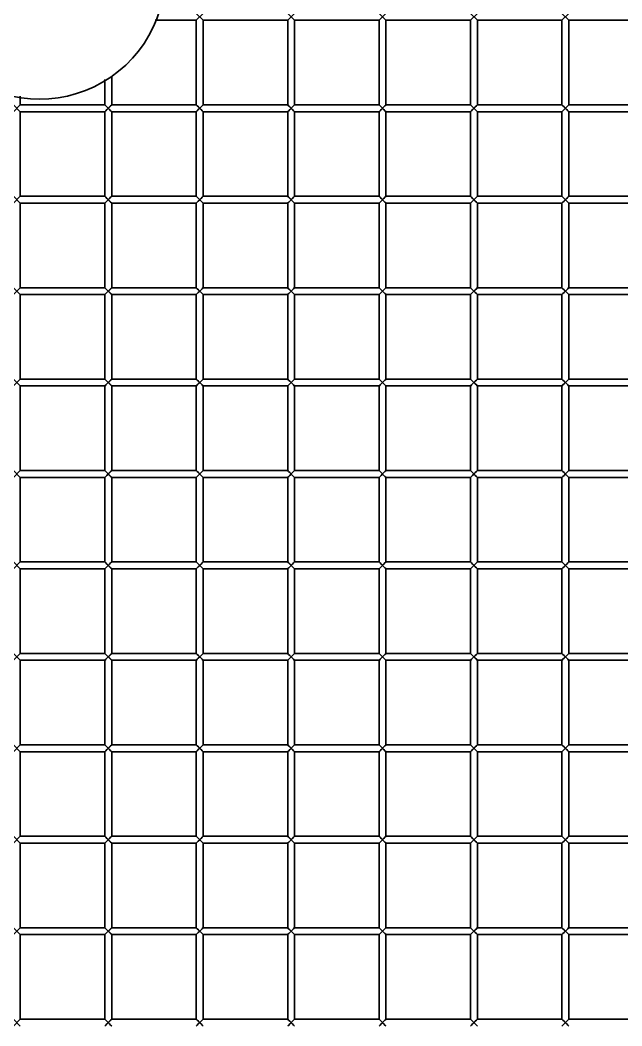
# Model space of a CAD drawing. Header units: millimetres. Extents: x 32496 to 166256, y 3504 to 23939.
# Drawn here: x 147934.6 to 148197.9, y 14024.9 to 14464.9 of the extents above; entities that cross this region are included whole.
import ezdxf

# ---------------------------------------------------------------- set-up
doc = ezdxf.new("R2010")
doc.units = ezdxf.units.MM
doc.layers.get('0').update_dxf_attribs({"lineweight": 35})

# ---------------------------------------------------------------- blocks, each defined once
blk = doc.blocks.new('8-1250')
at = {"linetype": 'Continuous'}
for p, q in [((-584.63, -32441.79), (-581.63, -32438.79)), ((-584.63, -32438.79), (-581.63, -32441.79)), ((-544.63, -32441.79), (-541.63, -32438.79)), ((-544.63, -32438.79), (-541.63, -32441.79)), ((-504.63, -32441.79), (-501.63, -32438.79)), ((-504.63, -32438.79), (-501.63, -32441.79)), ((-464.63, -32441.79), (-461.63, -32438.79)), ((-464.63, -32438.79), (-461.63, -32441.79)), ((-424.63, -32441.79), (-421.63, -32438.79)), ((-424.63, -32438.79), (-421.63, -32441.79)), ((-602.59, -32441.79), (-584.63, -32441.79)), ((-584.63, -32441.79), (-584.63, -32478.79)), ((-581.63, -32441.79), (-581.63, -32478.79)), ((-581.63, -32441.79), (-544.63, -32441.79)), ((-544.63, -32441.79), (-544.63, -32478.79)), ((-541.63, -32441.79), (-504.63, -32441.79)), ((-541.63, -32441.79), (-541.63, -32478.79)), ((-504.63, -32441.79), (-504.63, -32478.79)), ((-501.63, -32441.79), (-464.63, -32441.79)), ((-501.63, -32441.79), (-501.63, -32478.79)), ((-464.63, -32441.79), (-464.63, -32478.79)), ((-461.63, -32441.79), (-424.63, -32441.79)), ((-461.63, -32441.79), (-461.63, -32478.79)), ((-424.63, -32441.79), (-424.63, -32478.79)), ((-421.63, -32441.79), (-384.63, -32441.79)), ((-421.63, -32441.79), (-421.63, -32478.79)), ((-621.63, -32466.2), (-621.63, -32478.79)), ((-624.63, -32467.74), (-624.63, -32478.79)), ((-661.63, -32474.95), (-661.63, -32478.79)), ((-664.63, -32481.79), (-661.63, -32478.79)), ((-664.63, -32478.79), (-661.63, -32481.79)), ((-661.63, -32478.79), (-624.63, -32478.79)), ((-624.63, -32481.79), (-621.63, -32478.79)), ((-624.63, -32478.79), (-621.63, -32481.79)), ((-621.63, -32478.79), (-584.63, -32478.79)), ((-584.63, -32481.79), (-581.63, -32478.79)), ((-584.63, -32478.79), (-581.63, -32481.79)), ((-581.63, -32478.79), (-544.63, -32478.79)), ((-544.63, -32481.79), (-541.63, -32478.79)), ((-544.63, -32478.79), (-541.63, -32481.79)), ((-541.63, -32478.79), (-504.63, -32478.79)), ((-504.63, -32481.79), (-501.63, -32478.79)), ((-504.63, -32478.79), (-501.63, -32481.79)), ((-501.63, -32478.79), (-464.63, -32478.79)), ((-464.63, -32481.79), (-461.63, -32478.79)), ((-464.63, -32478.79), (-461.63, -32481.79)), ((-461.63, -32478.79), (-424.63, -32478.79)), ((-424.63, -32481.79), (-421.63, -32478.79)), ((-424.63, -32478.79), (-421.63, -32481.79)), ((-421.63, -32478.79), (-384.63, -32478.79)), ((-661.63, -32481.79), (-661.63, -32518.79)), ((-661.63, -32481.79), (-624.63, -32481.79)), ((-624.63, -32481.79), (-624.63, -32518.79)), ((-621.63, -32481.79), (-621.63, -32518.79)), ((-621.63, -32481.79), (-584.63, -32481.79)), ((-584.63, -32481.79), (-584.63, -32518.79)), ((-581.63, -32481.79), (-581.63, -32518.79)), ((-581.63, -32481.79), (-544.63, -32481.79)), ((-544.63, -32481.79), (-544.63, -32518.79)), ((-541.63, -32481.79), (-504.63, -32481.79)), ((-541.63, -32481.79), (-541.63, -32518.79)), ((-504.63, -32481.79), (-504.63, -32518.79)), ((-501.63, -32481.79), (-464.63, -32481.79)), ((-501.63, -32481.79), (-501.63, -32518.79)), ((-464.63, -32481.79), (-464.63, -32518.79)), ((-461.63, -32481.79), (-424.63, -32481.79)), ((-461.63, -32481.79), (-461.63, -32518.79)), ((-424.63, -32481.79), (-424.63, -32518.79)), ((-421.63, -32481.79), (-384.63, -32481.79)), ((-421.63, -32481.79), (-421.63, -32518.79)), ((-664.63, -32521.79), (-661.63, -32518.79)), ((-664.63, -32518.79), (-661.63, -32521.79)), ((-661.63, -32518.79), (-624.63, -32518.79)), ((-624.63, -32521.79), (-621.63, -32518.79)), ((-624.63, -32518.79), (-621.63, -32521.79)), ((-621.63, -32518.79), (-584.63, -32518.79)), ((-584.63, -32521.79), (-581.63, -32518.79)), ((-584.63, -32518.79), (-581.63, -32521.79)), ((-581.63, -32518.79), (-544.63, -32518.79)), ((-544.63, -32521.79), (-541.63, -32518.79)), ((-544.63, -32518.79), (-541.63, -32521.79)), ((-541.63, -32518.79), (-504.63, -32518.79)), ((-504.63, -32521.79), (-501.63, -32518.79)), ((-504.63, -32518.79), (-501.63, -32521.79)), ((-501.63, -32518.79), (-464.63, -32518.79)), ((-464.63, -32521.79), (-461.63, -32518.79)), ((-464.63, -32518.79), (-461.63, -32521.79)), ((-461.63, -32518.79), (-424.63, -32518.79)), ((-424.63, -32521.79), (-421.63, -32518.79)), ((-424.63, -32518.79), (-421.63, -32521.79)), ((-421.63, -32518.79), (-384.63, -32518.79)), ((-661.63, -32521.79), (-661.63, -32558.79)), ((-661.63, -32521.79), (-624.63, -32521.79)), ((-624.63, -32521.79), (-624.63, -32558.79)), ((-621.63, -32521.79), (-621.63, -32558.79)), ((-621.63, -32521.79), (-584.63, -32521.79)), ((-584.63, -32521.79), (-584.63, -32558.79)), ((-581.63, -32521.79), (-581.63, -32558.79)), ((-581.63, -32521.79), (-544.63, -32521.79)), ((-544.63, -32521.79), (-544.63, -32558.79)), ((-541.63, -32521.79), (-504.63, -32521.79)), ((-541.63, -32521.79), (-541.63, -32558.79)), ((-504.63, -32521.79), (-504.63, -32558.79)), ((-501.63, -32521.79), (-464.63, -32521.79)), ((-501.63, -32521.79), (-501.63, -32558.79)), ((-464.63, -32521.79), (-464.63, -32558.79)), ((-461.63, -32521.79), (-424.63, -32521.79)), ((-461.63, -32521.79), (-461.63, -32558.79)), ((-424.63, -32521.79), (-424.63, -32558.79)), ((-421.63, -32521.79), (-384.63, -32521.79)), ((-421.63, -32521.79), (-421.63, -32558.79)), ((-664.63, -32561.79), (-661.63, -32558.79)), ((-664.63, -32558.79), (-661.63, -32561.79)), ((-661.63, -32558.79), (-624.63, -32558.79)), ((-624.63, -32561.79), (-621.63, -32558.79)), ((-624.63, -32558.79), (-621.63, -32561.79)), ((-621.63, -32558.79), (-584.63, -32558.79)), ((-584.63, -32561.79), (-581.63, -32558.79)), ((-584.63, -32558.79), (-581.63, -32561.79)), ((-581.63, -32558.79), (-544.63, -32558.79)), ((-544.63, -32561.79), (-541.63, -32558.79)), ((-544.63, -32558.79), (-541.63, -32561.79)), ((-541.63, -32558.79), (-504.63, -32558.79)), ((-504.63, -32561.79), (-501.63, -32558.79)), ((-504.63, -32558.79), (-501.63, -32561.79)), ((-501.63, -32558.79), (-464.63, -32558.79)), ((-464.63, -32561.79), (-461.63, -32558.79)), ((-464.63, -32558.79), (-461.63, -32561.79)), ((-461.63, -32558.79), (-424.63, -32558.79)), ((-424.63, -32561.79), (-421.63, -32558.79)), ((-424.63, -32558.79), (-421.63, -32561.79)), ((-421.63, -32558.79), (-384.63, -32558.79)), ((-661.63, -32561.79), (-624.63, -32561.79)), ((-661.63, -32561.79), (-661.63, -32598.79)), ((-624.63, -32561.79), (-624.63, -32598.79)), ((-621.63, -32561.79), (-584.63, -32561.79)), ((-621.63, -32561.79), (-621.63, -32598.79)), ((-584.63, -32561.79), (-584.63, -32598.79)), ((-581.63, -32561.79), (-544.63, -32561.79)), ((-581.63, -32561.79), (-581.63, -32598.79)), ((-544.63, -32561.79), (-544.63, -32598.79)), ((-541.63, -32561.79), (-504.63, -32561.79)), ((-541.63, -32561.79), (-541.63, -32598.79)), ((-504.63, -32561.79), (-504.63, -32598.79)), ((-501.63, -32561.79), (-464.63, -32561.79)), ((-501.63, -32561.79), (-501.63, -32598.79)), ((-464.63, -32561.79), (-464.63, -32598.79)), ((-461.63, -32561.79), (-424.63, -32561.79)), ((-461.63, -32561.79), (-461.63, -32598.79)), ((-424.63, -32561.79), (-424.63, -32598.79)), ((-421.63, -32561.79), (-384.63, -32561.79)), ((-421.63, -32561.79), (-421.63, -32598.79)), ((-664.63, -32601.79), (-661.63, -32598.79)), ((-664.63, -32598.79), (-661.63, -32601.79)), ((-661.63, -32598.79), (-624.63, -32598.79)), ((-624.63, -32601.79), (-621.63, -32598.79)), ((-624.63, -32598.79), (-621.63, -32601.79)), ((-621.63, -32598.79), (-584.63, -32598.79)), ((-584.63, -32601.79), (-581.63, -32598.79)), ((-584.63, -32598.79), (-581.63, -32601.79)), ((-581.63, -32598.79), (-544.63, -32598.79)), ((-544.63, -32601.79), (-541.63, -32598.79)), ((-544.63, -32598.79), (-541.63, -32601.79)), ((-541.63, -32598.79), (-504.63, -32598.79)), ((-504.63, -32601.79), (-501.63, -32598.79)), ((-504.63, -32598.79), (-501.63, -32601.79)), ((-501.63, -32598.79), (-464.63, -32598.79)), ((-464.63, -32601.79), (-461.63, -32598.79)), ((-464.63, -32598.79), (-461.63, -32601.79)), ((-461.63, -32598.79), (-424.63, -32598.79)), ((-424.63, -32601.79), (-421.63, -32598.79)), ((-424.63, -32598.79), (-421.63, -32601.79)), ((-421.63, -32598.79), (-384.63, -32598.79)), ((-661.63, -32601.79), (-624.63, -32601.79)), ((-661.63, -32601.79), (-661.63, -32638.79)), ((-624.63, -32601.79), (-624.63, -32638.79)), ((-621.63, -32601.79), (-584.63, -32601.79)), ((-621.63, -32601.79), (-621.63, -32638.79)), ((-584.63, -32601.79), (-584.63, -32638.79)), ((-581.63, -32601.79), (-544.63, -32601.79)), ((-581.63, -32601.79), (-581.63, -32638.79)), ((-544.63, -32601.79), (-544.63, -32638.79)), ((-541.63, -32601.79), (-504.63, -32601.79)), ((-541.63, -32601.79), (-541.63, -32638.79)), ((-504.63, -32601.79), (-504.63, -32638.79)), ((-501.63, -32601.79), (-464.63, -32601.79)), ((-501.63, -32601.79), (-501.63, -32638.79)), ((-464.63, -32601.79), (-464.63, -32638.79)), ((-461.63, -32601.79), (-424.63, -32601.79)), ((-461.63, -32601.79), (-461.63, -32638.79)), ((-424.63, -32601.79), (-424.63, -32638.79)), ((-421.63, -32601.79), (-384.63, -32601.79)), ((-421.63, -32601.79), (-421.63, -32638.79)), ((-664.63, -32641.79), (-661.63, -32638.79)), ((-664.63, -32638.79), (-661.63, -32641.79)), ((-661.63, -32638.79), (-624.63, -32638.79)), ((-624.63, -32641.79), (-621.63, -32638.79)), ((-624.63, -32638.79), (-621.63, -32641.79)), ((-621.63, -32638.79), (-584.63, -32638.79)), ((-584.63, -32641.79), (-581.63, -32638.79)), ((-584.63, -32638.79), (-581.63, -32641.79)), ((-581.63, -32638.79), (-544.63, -32638.79)), ((-544.63, -32641.79), (-541.63, -32638.79)), ((-544.63, -32638.79), (-541.63, -32641.79)), ((-541.63, -32638.79), (-504.63, -32638.79)), ((-504.63, -32641.79), (-501.63, -32638.79)), ((-504.63, -32638.79), (-501.63, -32641.79)), ((-501.63, -32638.79), (-464.63, -32638.79)), ((-464.63, -32641.79), (-461.63, -32638.79)), ((-464.63, -32638.79), (-461.63, -32641.79)), ((-461.63, -32638.79), (-424.63, -32638.79)), ((-424.63, -32641.79), (-421.63, -32638.79)), ((-424.63, -32638.79), (-421.63, -32641.79)), ((-421.63, -32638.79), (-384.63, -32638.79)), ((-661.63, -32641.79), (-624.63, -32641.79)), ((-661.63, -32641.79), (-661.63, -32678.79)), ((-624.63, -32641.79), (-624.63, -32678.79)), ((-621.63, -32641.79), (-584.63, -32641.79)), ((-621.63, -32641.79), (-621.63, -32678.79)), ((-584.63, -32641.79), (-584.63, -32678.79)), ((-581.63, -32641.79), (-544.63, -32641.79)), ((-581.63, -32641.79), (-581.63, -32678.79)), ((-544.63, -32641.79), (-544.63, -32678.79)), ((-541.63, -32641.79), (-504.63, -32641.79)), ((-541.63, -32641.79), (-541.63, -32678.79)), ((-504.63, -32641.79), (-504.63, -32678.79)), ((-501.63, -32641.79), (-464.63, -32641.79)), ((-501.63, -32641.79), (-501.63, -32678.79)), ((-464.63, -32641.79), (-464.63, -32678.79)), ((-461.63, -32641.79), (-424.63, -32641.79)), ((-461.63, -32641.79), (-461.63, -32678.79)), ((-424.63, -32641.79), (-424.63, -32678.79)), ((-421.63, -32641.79), (-384.63, -32641.79)), ((-421.63, -32641.79), (-421.63, -32678.79)), ((-664.63, -32681.79), (-661.63, -32678.79)), ((-664.63, -32678.79), (-661.63, -32681.79)), ((-661.63, -32678.79), (-624.63, -32678.79)), ((-624.63, -32681.79), (-621.63, -32678.79)), ((-624.63, -32678.79), (-621.63, -32681.79)), ((-621.63, -32678.79), (-584.63, -32678.79)), ((-584.63, -32681.79), (-581.63, -32678.79)), ((-584.63, -32678.79), (-581.63, -32681.79)), ((-581.63, -32678.79), (-544.63, -32678.79)), ((-544.63, -32681.79), (-541.63, -32678.79)), ((-544.63, -32678.79), (-541.63, -32681.79)), ((-541.63, -32678.79), (-504.63, -32678.79)), ((-504.63, -32681.79), (-501.63, -32678.79)), ((-504.63, -32678.79), (-501.63, -32681.79)), ((-501.63, -32678.79), (-464.63, -32678.79)), ((-464.63, -32681.79), (-461.63, -32678.79)), ((-464.63, -32678.79), (-461.63, -32681.79)), ((-461.63, -32678.79), (-424.63, -32678.79)), ((-424.63, -32681.79), (-421.63, -32678.79)), ((-424.63, -32678.79), (-421.63, -32681.79)), ((-421.63, -32678.79), (-384.63, -32678.79)), ((-661.63, -32681.79), (-624.63, -32681.79)), ((-661.63, -32681.79), (-661.63, -32718.79)), ((-624.63, -32681.79), (-624.63, -32718.79)), ((-621.63, -32681.79), (-584.63, -32681.79)), ((-621.63, -32681.79), (-621.63, -32718.79)), ((-584.63, -32681.79), (-584.63, -32718.79)), ((-581.63, -32681.79), (-544.63, -32681.79)), ((-581.63, -32681.79), (-581.63, -32718.79)), ((-544.63, -32681.79), (-544.63, -32718.79)), ((-541.63, -32681.79), (-504.63, -32681.79)), ((-541.63, -32681.79), (-541.63, -32718.79)), ((-504.63, -32681.79), (-504.63, -32718.79)), ((-501.63, -32681.79), (-464.63, -32681.79)), ((-501.63, -32681.79), (-501.63, -32718.79)), ((-464.63, -32681.79), (-464.63, -32718.79)), ((-461.63, -32681.79), (-424.63, -32681.79)), ((-461.63, -32681.79), (-461.63, -32718.79)), ((-424.63, -32681.79), (-424.63, -32718.79)), ((-421.63, -32681.79), (-384.63, -32681.79)), ((-421.63, -32681.79), (-421.63, -32718.79)), ((-664.63, -32721.79), (-661.63, -32718.79)), ((-664.63, -32718.79), (-661.63, -32721.79)), ((-661.63, -32718.79), (-624.63, -32718.79)), ((-661.63, -32721.79), (-624.63, -32721.79)), ((-661.63, -32721.79), (-661.63, -32758.79)), ((-624.63, -32721.79), (-621.63, -32718.79)), ((-624.63, -32718.79), (-621.63, -32721.79)), ((-624.63, -32721.79), (-624.63, -32758.79)), ((-621.63, -32718.79), (-584.63, -32718.79)), ((-621.63, -32721.79), (-584.63, -32721.79)), ((-621.63, -32721.79), (-621.63, -32758.79)), ((-584.63, -32721.79), (-581.63, -32718.79)), ((-584.63, -32718.79), (-581.63, -32721.79)), ((-584.63, -32721.79), (-584.63, -32758.79)), ((-581.63, -32718.79), (-544.63, -32718.79)), ((-581.63, -32721.79), (-544.63, -32721.79)), ((-581.63, -32721.79), (-581.63, -32758.79)), ((-544.63, -32721.79), (-541.63, -32718.79)), ((-544.63, -32718.79), (-541.63, -32721.79)), ((-544.63, -32721.79), (-544.63, -32758.79)), ((-541.63, -32718.79), (-504.63, -32718.79)), ((-541.63, -32721.79), (-504.63, -32721.79)), ((-541.63, -32721.79), (-541.63, -32758.79)), ((-504.63, -32721.79), (-501.63, -32718.79)), ((-504.63, -32718.79), (-501.63, -32721.79)), ((-504.63, -32721.79), (-504.63, -32758.79)), ((-501.63, -32718.79), (-464.63, -32718.79)), ((-501.63, -32721.79), (-464.63, -32721.79)), ((-501.63, -32721.79), (-501.63, -32758.79)), ((-464.63, -32721.79), (-461.63, -32718.79)), ((-464.63, -32718.79), (-461.63, -32721.79)), ((-464.63, -32721.79), (-464.63, -32758.79)), ((-461.63, -32718.79), (-424.63, -32718.79)), ((-461.63, -32721.79), (-424.63, -32721.79)), ((-461.63, -32721.79), (-461.63, -32758.79)), ((-424.63, -32721.79), (-421.63, -32718.79)), ((-424.63, -32718.79), (-421.63, -32721.79)), ((-424.63, -32721.79), (-424.63, -32758.79)), ((-421.63, -32718.79), (-384.63, -32718.79)), ((-421.63, -32721.79), (-384.63, -32721.79)), ((-421.63, -32721.79), (-421.63, -32758.79)), ((-664.63, -32761.79), (-661.63, -32758.79)), ((-664.63, -32758.79), (-661.63, -32761.79)), ((-661.63, -32758.79), (-624.63, -32758.79)), ((-661.63, -32761.79), (-624.63, -32761.79)), ((-661.63, -32761.79), (-661.63, -32798.79)), ((-624.63, -32761.79), (-621.63, -32758.79)), ((-624.63, -32758.79), (-621.63, -32761.79)), ((-624.63, -32761.79), (-624.63, -32798.79)), ((-621.63, -32758.79), (-584.63, -32758.79)), ((-621.63, -32761.79), (-584.63, -32761.79)), ((-621.63, -32761.79), (-621.63, -32798.79)), ((-584.63, -32761.79), (-581.63, -32758.79)), ((-584.63, -32758.79), (-581.63, -32761.79)), ((-584.63, -32761.79), (-584.63, -32798.79)), ((-581.63, -32758.79), (-544.63, -32758.79)), ((-581.63, -32761.79), (-544.63, -32761.79)), ((-581.63, -32761.79), (-581.63, -32798.79)), ((-544.63, -32761.79), (-541.63, -32758.79)), ((-544.63, -32758.79), (-541.63, -32761.79)), ((-544.63, -32761.79), (-544.63, -32798.79)), ((-541.63, -32758.79), (-504.63, -32758.79)), ((-541.63, -32761.79), (-504.63, -32761.79)), ((-541.63, -32761.79), (-541.63, -32798.79)), ((-504.63, -32761.79), (-501.63, -32758.79)), ((-504.63, -32758.79), (-501.63, -32761.79)), ((-504.63, -32761.79), (-504.63, -32798.79)), ((-501.63, -32758.79), (-464.63, -32758.79)), ((-501.63, -32761.79), (-464.63, -32761.79)), ((-501.63, -32761.79), (-501.63, -32798.79)), ((-464.63, -32761.79), (-461.63, -32758.79)), ((-464.63, -32758.79), (-461.63, -32761.79)), ((-464.63, -32761.79), (-464.63, -32798.79)), ((-461.63, -32758.79), (-424.63, -32758.79)), ((-461.63, -32761.79), (-424.63, -32761.79)), ((-461.63, -32761.79), (-461.63, -32798.79)), ((-424.63, -32761.79), (-421.63, -32758.79)), ((-424.63, -32758.79), (-421.63, -32761.79)), ((-424.63, -32761.79), (-424.63, -32798.79)), ((-421.63, -32758.79), (-384.63, -32758.79)), ((-421.63, -32761.79), (-384.63, -32761.79)), ((-421.63, -32761.79), (-421.63, -32798.79)), ((-664.63, -32801.79), (-661.63, -32798.79)), ((-664.63, -32798.79), (-661.63, -32801.79)), ((-661.63, -32798.79), (-624.63, -32798.79)), ((-661.63, -32801.79), (-624.63, -32801.79)), ((-661.63, -32801.79), (-661.63, -32838.79)), ((-624.63, -32801.79), (-621.63, -32798.79)), ((-624.63, -32798.79), (-621.63, -32801.79)), ((-624.63, -32801.79), (-624.63, -32838.79)), ((-621.63, -32798.79), (-584.63, -32798.79)), ((-621.63, -32801.79), (-584.63, -32801.79)), ((-621.63, -32801.79), (-621.63, -32838.79)), ((-584.63, -32801.79), (-581.63, -32798.79)), ((-584.63, -32798.79), (-581.63, -32801.79)), ((-584.63, -32801.79), (-584.63, -32838.79)), ((-581.63, -32798.79), (-544.63, -32798.79)), ((-581.63, -32801.79), (-544.63, -32801.79)), ((-581.63, -32801.79), (-581.63, -32838.79)), ((-544.63, -32801.79), (-541.63, -32798.79)), ((-544.63, -32798.79), (-541.63, -32801.79)), ((-544.63, -32801.79), (-544.63, -32838.79)), ((-541.63, -32798.79), (-504.63, -32798.79)), ((-541.63, -32801.79), (-504.63, -32801.79)), ((-541.63, -32801.79), (-541.63, -32838.79)), ((-504.63, -32801.79), (-501.63, -32798.79)), ((-504.63, -32798.79), (-501.63, -32801.79)), ((-504.63, -32801.79), (-504.63, -32838.79)), ((-501.63, -32798.79), (-464.63, -32798.79)), ((-501.63, -32801.79), (-464.63, -32801.79)), ((-501.63, -32801.79), (-501.63, -32838.79)), ((-464.63, -32801.79), (-461.63, -32798.79)), ((-464.63, -32798.79), (-461.63, -32801.79)), ((-464.63, -32801.79), (-464.63, -32838.79)), ((-461.63, -32798.79), (-424.63, -32798.79)), ((-461.63, -32801.79), (-424.63, -32801.79)), ((-461.63, -32801.79), (-461.63, -32838.79)), ((-424.63, -32801.79), (-421.63, -32798.79)), ((-424.63, -32798.79), (-421.63, -32801.79)), ((-424.63, -32801.79), (-424.63, -32838.79)), ((-421.63, -32798.79), (-384.63, -32798.79)), ((-421.63, -32801.79), (-384.63, -32801.79)), ((-421.63, -32801.79), (-421.63, -32838.79)), ((-664.63, -32841.79), (-661.63, -32838.79)), ((-664.63, -32838.79), (-661.63, -32841.79)), ((-661.63, -32838.79), (-624.63, -32838.79)), ((-624.63, -32841.79), (-621.63, -32838.79)), ((-624.63, -32838.79), (-621.63, -32841.79)), ((-621.63, -32838.79), (-584.63, -32838.79)), ((-584.63, -32841.79), (-581.63, -32838.79)), ((-584.63, -32838.79), (-581.63, -32841.79)), ((-581.63, -32838.79), (-544.63, -32838.79)), ((-544.63, -32841.79), (-541.63, -32838.79)), ((-544.63, -32838.79), (-541.63, -32841.79)), ((-541.63, -32838.79), (-504.63, -32838.79)), ((-504.63, -32841.79), (-501.63, -32838.79)), ((-504.63, -32838.79), (-501.63, -32841.79)), ((-501.63, -32838.79), (-464.63, -32838.79)), ((-464.63, -32841.79), (-461.63, -32838.79)), ((-464.63, -32838.79), (-461.63, -32841.79)), ((-461.63, -32838.79), (-424.63, -32838.79)), ((-424.63, -32841.79), (-421.63, -32838.79)), ((-424.63, -32838.79), (-421.63, -32841.79)), ((-421.63, -32838.79), (-384.63, -32838.79)), ((-661.63, -32841.79), (-624.63, -32841.79)), ((-661.63, -32841.79), (-661.63, -32878.79)), ((-624.63, -32841.79), (-624.63, -32878.79)), ((-621.63, -32841.79), (-584.63, -32841.79)), ((-621.63, -32841.79), (-621.63, -32878.79)), ((-584.63, -32841.79), (-584.63, -32878.79)), ((-581.63, -32841.79), (-544.63, -32841.79)), ((-581.63, -32841.79), (-581.63, -32878.79)), ((-544.63, -32841.79), (-544.63, -32878.79)), ((-541.63, -32841.79), (-504.63, -32841.79)), ((-541.63, -32841.79), (-541.63, -32878.79)), ((-504.63, -32841.79), (-504.63, -32878.79)), ((-501.63, -32841.79), (-464.63, -32841.79)), ((-501.63, -32841.79), (-501.63, -32878.79)), ((-464.63, -32841.79), (-464.63, -32878.79)), ((-461.63, -32841.79), (-424.63, -32841.79)), ((-461.63, -32841.79), (-461.63, -32878.79)), ((-424.63, -32841.79), (-424.63, -32878.79)), ((-421.63, -32841.79), (-384.63, -32841.79)), ((-421.63, -32841.79), (-421.63, -32878.79)), ((-664.63, -32881.79), (-661.63, -32878.79)), ((-664.63, -32878.79), (-661.63, -32881.79)), ((-661.63, -32878.79), (-624.63, -32878.79)), ((-624.63, -32881.79), (-621.63, -32878.79)), ((-624.63, -32878.79), (-621.63, -32881.79)), ((-621.63, -32878.79), (-584.63, -32878.79)), ((-584.63, -32881.79), (-581.63, -32878.79)), ((-584.63, -32878.79), (-581.63, -32881.79)), ((-581.63, -32878.79), (-544.63, -32878.79)), ((-544.63, -32881.79), (-541.63, -32878.79)), ((-544.63, -32878.79), (-541.63, -32881.79)), ((-541.63, -32878.79), (-504.63, -32878.79)), ((-504.63, -32881.79), (-501.63, -32878.79)), ((-504.63, -32878.79), (-501.63, -32881.79)), ((-501.63, -32878.79), (-464.63, -32878.79)), ((-464.63, -32881.79), (-461.63, -32878.79)), ((-464.63, -32878.79), (-461.63, -32881.79)), ((-461.63, -32878.79), (-424.63, -32878.79)), ((-424.63, -32881.79), (-421.63, -32878.79)), ((-424.63, -32878.79), (-421.63, -32881.79)), ((-421.63, -32878.79), (-384.63, -32878.79))]:
    blk.add_line(p, q, dxfattribs=at)
for points in [[(-624.63, -32478.79), (-624.2, -32479.22), (-623.71, -32479.71), (-622.54, -32480.88)], [(-623.13, -32480.29), (-623.72, -32480.88), (-624.19, -32481.35), (-624.51, -32481.67)], [(-623.13, -32480.29), (-622.54, -32479.7), (-622.07, -32479.23), (-621.74, -32478.9)], [(-584.63, -32478.79), (-584.2, -32479.22), (-583.71, -32479.71), (-582.54, -32480.88)], [(-583.13, -32480.29), (-583.72, -32480.88), (-584.19, -32481.35), (-584.51, -32481.67)], [(-583.13, -32480.29), (-582.54, -32479.7), (-582.07, -32479.23), (-581.74, -32478.9)], [(-544.63, -32478.79), (-544.2, -32479.22), (-543.71, -32479.71), (-542.54, -32480.88)], [(-543.13, -32480.29), (-543.72, -32480.88), (-544.19, -32481.35), (-544.51, -32481.67)], [(-543.13, -32480.29), (-542.54, -32479.7), (-542.07, -32479.23), (-541.74, -32478.9)], [(-504.63, -32478.79), (-504.2, -32479.22), (-503.71, -32479.71), (-502.54, -32480.88)], [(-503.13, -32480.29), (-503.72, -32480.88), (-504.19, -32481.35), (-504.51, -32481.67)], [(-503.13, -32480.29), (-502.54, -32479.7), (-502.07, -32479.23), (-501.74, -32478.9)], [(-464.63, -32478.79), (-464.2, -32479.22), (-463.71, -32479.71), (-462.54, -32480.88)], [(-463.13, -32480.29), (-463.72, -32480.88), (-464.19, -32481.35), (-464.51, -32481.67)], [(-463.13, -32480.29), (-462.54, -32479.7), (-462.07, -32479.23), (-461.74, -32478.9)], [(-424.63, -32478.79), (-424.2, -32479.22), (-423.71, -32479.71), (-422.54, -32480.88)], [(-423.13, -32480.29), (-423.72, -32480.88), (-424.19, -32481.35), (-424.51, -32481.67)], [(-423.13, -32480.29), (-422.54, -32479.7), (-422.07, -32479.23), (-421.74, -32478.9)], [(-621.74, -32481.67), (-622.07, -32481.35), (-622.54, -32480.88)], [(-581.74, -32481.67), (-582.07, -32481.35), (-582.54, -32480.88)], [(-541.74, -32481.67), (-542.07, -32481.35), (-542.54, -32480.88)], [(-501.74, -32481.67), (-502.07, -32481.35), (-502.54, -32480.88)], [(-461.74, -32481.67), (-462.07, -32481.35), (-462.54, -32480.88)], [(-421.74, -32481.67), (-422.07, -32481.35), (-422.54, -32480.88)], [(-624.63, -32518.79), (-624.2, -32519.22), (-623.71, -32519.71), (-622.54, -32520.88)], [(-623.13, -32520.29), (-623.72, -32520.88), (-624.19, -32521.35), (-624.51, -32521.67)], [(-623.13, -32520.29), (-622.54, -32519.7), (-622.07, -32519.23), (-621.74, -32518.9)], [(-584.63, -32518.79), (-584.2, -32519.22), (-583.71, -32519.71), (-582.54, -32520.88)], [(-583.13, -32520.29), (-583.72, -32520.88), (-584.19, -32521.35), (-584.51, -32521.67)], [(-583.13, -32520.29), (-582.54, -32519.7), (-582.07, -32519.23), (-581.74, -32518.9)], [(-544.63, -32518.79), (-544.2, -32519.22), (-543.71, -32519.71), (-542.54, -32520.88)], [(-543.13, -32520.29), (-543.72, -32520.88), (-544.19, -32521.35), (-544.51, -32521.67)], [(-543.13, -32520.29), (-542.54, -32519.7), (-542.07, -32519.23), (-541.74, -32518.9)], [(-504.63, -32518.79), (-504.2, -32519.22), (-503.71, -32519.71), (-502.54, -32520.88)], [(-503.13, -32520.29), (-503.72, -32520.88), (-504.19, -32521.35), (-504.51, -32521.67)], [(-503.13, -32520.29), (-502.54, -32519.7), (-502.07, -32519.23), (-501.74, -32518.9)], [(-464.63, -32518.79), (-464.2, -32519.22), (-463.71, -32519.71), (-462.54, -32520.88)], [(-463.13, -32520.29), (-463.72, -32520.88), (-464.19, -32521.35), (-464.51, -32521.67)], [(-463.13, -32520.29), (-462.54, -32519.7), (-462.07, -32519.23), (-461.74, -32518.9)], [(-424.63, -32518.79), (-424.2, -32519.22), (-423.71, -32519.71), (-422.54, -32520.88)], [(-423.13, -32520.29), (-423.72, -32520.88), (-424.19, -32521.35), (-424.51, -32521.67)], [(-423.13, -32520.29), (-422.54, -32519.7), (-422.07, -32519.23), (-421.74, -32518.9)], [(-621.74, -32521.67), (-622.07, -32521.35), (-622.54, -32520.88)], [(-581.74, -32521.67), (-582.07, -32521.35), (-582.54, -32520.88)], [(-541.74, -32521.67), (-542.07, -32521.35), (-542.54, -32520.88)], [(-501.74, -32521.67), (-502.07, -32521.35), (-502.54, -32520.88)], [(-461.74, -32521.67), (-462.07, -32521.35), (-462.54, -32520.88)], [(-421.74, -32521.67), (-422.07, -32521.35), (-422.54, -32520.88)], [(-624.63, -32558.79), (-624.2, -32559.22), (-623.71, -32559.71), (-622.54, -32560.88)], [(-623.13, -32560.29), (-622.54, -32559.7), (-622.07, -32559.23), (-621.74, -32558.9)], [(-584.63, -32558.79), (-584.2, -32559.22), (-583.71, -32559.71), (-582.54, -32560.88)], [(-583.13, -32560.29), (-582.54, -32559.7), (-582.07, -32559.23), (-581.74, -32558.9)], [(-544.63, -32558.79), (-544.2, -32559.22), (-543.71, -32559.71), (-542.54, -32560.88)], [(-543.13, -32560.29), (-542.54, -32559.7), (-542.07, -32559.23), (-541.74, -32558.9)], [(-504.63, -32558.79), (-504.2, -32559.22), (-503.71, -32559.71), (-502.54, -32560.88)], [(-503.13, -32560.29), (-502.54, -32559.7), (-502.07, -32559.23), (-501.74, -32558.9)], [(-464.63, -32558.79), (-464.2, -32559.22), (-463.71, -32559.71), (-462.54, -32560.88)], [(-463.13, -32560.29), (-462.54, -32559.7), (-462.07, -32559.23), (-461.74, -32558.9)], [(-424.63, -32558.79), (-424.2, -32559.22), (-423.71, -32559.71), (-422.54, -32560.88)], [(-423.13, -32560.29), (-422.54, -32559.7), (-422.07, -32559.23), (-421.74, -32558.9)], [(-623.13, -32560.29), (-623.72, -32560.88), (-624.19, -32561.35), (-624.51, -32561.67)], [(-621.74, -32561.67), (-622.07, -32561.35), (-622.54, -32560.88)], [(-583.13, -32560.29), (-583.72, -32560.88), (-584.19, -32561.35), (-584.51, -32561.67)], [(-581.74, -32561.67), (-582.07, -32561.35), (-582.54, -32560.88)], [(-543.13, -32560.29), (-543.72, -32560.88), (-544.19, -32561.35), (-544.51, -32561.67)], [(-541.74, -32561.67), (-542.07, -32561.35), (-542.54, -32560.88)], [(-503.13, -32560.29), (-503.72, -32560.88), (-504.19, -32561.35), (-504.51, -32561.67)], [(-501.74, -32561.67), (-502.07, -32561.35), (-502.54, -32560.88)], [(-463.13, -32560.29), (-463.72, -32560.88), (-464.19, -32561.35), (-464.51, -32561.67)], [(-461.74, -32561.67), (-462.07, -32561.35), (-462.54, -32560.88)], [(-423.13, -32560.29), (-423.72, -32560.88), (-424.19, -32561.35), (-424.51, -32561.67)], [(-421.74, -32561.67), (-422.07, -32561.35), (-422.54, -32560.88)], [(-624.63, -32598.79), (-624.2, -32599.22), (-623.71, -32599.71), (-622.54, -32600.88)], [(-623.13, -32600.29), (-622.54, -32599.7), (-622.07, -32599.23), (-621.74, -32598.9)], [(-584.63, -32598.79), (-584.2, -32599.22), (-583.71, -32599.71), (-582.54, -32600.88)], [(-583.13, -32600.29), (-582.54, -32599.7), (-582.07, -32599.23), (-581.74, -32598.9)], [(-544.63, -32598.79), (-544.2, -32599.22), (-543.71, -32599.71), (-542.54, -32600.88)], [(-543.13, -32600.29), (-542.54, -32599.7), (-542.07, -32599.23), (-541.74, -32598.9)], [(-504.63, -32598.79), (-504.2, -32599.22), (-503.71, -32599.71), (-502.54, -32600.88)], [(-503.13, -32600.29), (-502.54, -32599.7), (-502.07, -32599.23), (-501.74, -32598.9)], [(-464.63, -32598.79), (-464.2, -32599.22), (-463.71, -32599.71), (-462.54, -32600.88)], [(-463.13, -32600.29), (-462.54, -32599.7), (-462.07, -32599.23), (-461.74, -32598.9)], [(-424.63, -32598.79), (-424.2, -32599.22), (-423.71, -32599.71), (-422.54, -32600.88)], [(-423.13, -32600.29), (-422.54, -32599.7), (-422.07, -32599.23), (-421.74, -32598.9)], [(-623.13, -32600.29), (-623.72, -32600.88), (-624.19, -32601.35), (-624.51, -32601.67)], [(-621.74, -32601.67), (-622.07, -32601.35), (-622.54, -32600.88)], [(-583.13, -32600.29), (-583.72, -32600.88), (-584.19, -32601.35), (-584.51, -32601.67)], [(-581.74, -32601.67), (-582.07, -32601.35), (-582.54, -32600.88)], [(-543.13, -32600.29), (-543.72, -32600.88), (-544.19, -32601.35), (-544.51, -32601.67)], [(-541.74, -32601.67), (-542.07, -32601.35), (-542.54, -32600.88)], [(-503.13, -32600.29), (-503.72, -32600.88), (-504.19, -32601.35), (-504.51, -32601.67)], [(-501.74, -32601.67), (-502.07, -32601.35), (-502.54, -32600.88)], [(-463.13, -32600.29), (-463.72, -32600.88), (-464.19, -32601.35), (-464.51, -32601.67)], [(-461.74, -32601.67), (-462.07, -32601.35), (-462.54, -32600.88)], [(-423.13, -32600.29), (-423.72, -32600.88), (-424.19, -32601.35), (-424.51, -32601.67)], [(-421.74, -32601.67), (-422.07, -32601.35), (-422.54, -32600.88)], [(-624.63, -32638.79), (-624.2, -32639.22), (-623.71, -32639.71), (-622.54, -32640.88)], [(-623.13, -32640.29), (-622.54, -32639.7), (-622.07, -32639.23), (-621.74, -32638.9)], [(-584.63, -32638.79), (-584.2, -32639.22), (-583.71, -32639.71), (-582.54, -32640.88)], [(-583.13, -32640.29), (-582.54, -32639.7), (-582.07, -32639.23), (-581.74, -32638.9)], [(-544.63, -32638.79), (-544.2, -32639.22), (-543.71, -32639.71), (-542.54, -32640.88)], [(-543.13, -32640.29), (-542.54, -32639.7), (-542.07, -32639.23), (-541.74, -32638.9)], [(-504.63, -32638.79), (-504.2, -32639.22), (-503.71, -32639.71), (-502.54, -32640.88)], [(-503.13, -32640.29), (-502.54, -32639.7), (-502.07, -32639.23), (-501.74, -32638.9)], [(-464.63, -32638.79), (-464.2, -32639.22), (-463.71, -32639.71), (-462.54, -32640.88)], [(-463.13, -32640.29), (-462.54, -32639.7), (-462.07, -32639.23), (-461.74, -32638.9)], [(-424.63, -32638.79), (-424.2, -32639.22), (-423.71, -32639.71), (-422.54, -32640.88)], [(-423.13, -32640.29), (-422.54, -32639.7), (-422.07, -32639.23), (-421.74, -32638.9)], [(-623.13, -32640.29), (-623.72, -32640.88), (-624.19, -32641.35), (-624.51, -32641.67)], [(-621.74, -32641.67), (-622.07, -32641.35), (-622.54, -32640.88)], [(-583.13, -32640.29), (-583.72, -32640.88), (-584.19, -32641.35), (-584.51, -32641.67)], [(-581.74, -32641.67), (-582.07, -32641.35), (-582.54, -32640.88)], [(-543.13, -32640.29), (-543.72, -32640.88), (-544.19, -32641.35), (-544.51, -32641.67)], [(-541.74, -32641.67), (-542.07, -32641.35), (-542.54, -32640.88)], [(-503.13, -32640.29), (-503.72, -32640.88), (-504.19, -32641.35), (-504.51, -32641.67)], [(-501.74, -32641.67), (-502.07, -32641.35), (-502.54, -32640.88)], [(-463.13, -32640.29), (-463.72, -32640.88), (-464.19, -32641.35), (-464.51, -32641.67)], [(-461.74, -32641.67), (-462.07, -32641.35), (-462.54, -32640.88)], [(-423.13, -32640.29), (-423.72, -32640.88), (-424.19, -32641.35), (-424.51, -32641.67)], [(-421.74, -32641.67), (-422.07, -32641.35), (-422.54, -32640.88)], [(-624.63, -32678.79), (-624.2, -32679.22), (-623.71, -32679.71), (-622.54, -32680.88)], [(-584.63, -32678.79), (-584.2, -32679.22), (-583.71, -32679.71), (-582.54, -32680.88)], [(-544.63, -32678.79), (-544.2, -32679.22), (-543.71, -32679.71), (-542.54, -32680.88)], [(-504.63, -32678.79), (-504.2, -32679.22), (-503.71, -32679.71), (-502.54, -32680.88)], [(-464.63, -32678.79), (-464.2, -32679.22), (-463.71, -32679.71), (-462.54, -32680.88)], [(-424.63, -32678.79), (-424.2, -32679.22), (-423.71, -32679.71), (-422.54, -32680.88)], [(-623.13, -32680.29), (-623.72, -32680.88), (-624.19, -32681.35), (-624.51, -32681.67)], [(-623.13, -32680.29), (-622.54, -32679.7), (-622.07, -32679.23), (-621.74, -32678.9)], [(-621.74, -32681.67), (-622.07, -32681.35), (-622.54, -32680.88)], [(-583.13, -32680.29), (-583.72, -32680.88), (-584.19, -32681.35), (-584.51, -32681.67)], [(-583.13, -32680.29), (-582.54, -32679.7), (-582.07, -32679.23), (-581.74, -32678.9)], [(-581.74, -32681.67), (-582.07, -32681.35), (-582.54, -32680.88)], [(-543.13, -32680.29), (-543.72, -32680.88), (-544.19, -32681.35), (-544.51, -32681.67)], [(-543.13, -32680.29), (-542.54, -32679.7), (-542.07, -32679.23), (-541.74, -32678.9)], [(-541.74, -32681.67), (-542.07, -32681.35), (-542.54, -32680.88)], [(-503.13, -32680.29), (-503.72, -32680.88), (-504.19, -32681.35), (-504.51, -32681.67)], [(-503.13, -32680.29), (-502.54, -32679.7), (-502.07, -32679.23), (-501.74, -32678.9)], [(-501.74, -32681.67), (-502.07, -32681.35), (-502.54, -32680.88)], [(-463.13, -32680.29), (-463.72, -32680.88), (-464.19, -32681.35), (-464.51, -32681.67)], [(-463.13, -32680.29), (-462.54, -32679.7), (-462.07, -32679.23), (-461.74, -32678.9)], [(-461.74, -32681.67), (-462.07, -32681.35), (-462.54, -32680.88)], [(-423.13, -32680.29), (-423.72, -32680.88), (-424.19, -32681.35), (-424.51, -32681.67)], [(-423.13, -32680.29), (-422.54, -32679.7), (-422.07, -32679.23), (-421.74, -32678.9)], [(-421.74, -32681.67), (-422.07, -32681.35), (-422.54, -32680.88)], [(-624.63, -32718.79), (-624.2, -32719.22), (-623.71, -32719.71), (-622.54, -32720.88)], [(-623.13, -32720.29), (-623.72, -32720.88), (-624.19, -32721.35), (-624.51, -32721.67)], [(-623.13, -32720.29), (-622.54, -32719.7), (-622.07, -32719.23), (-621.74, -32718.9)], [(-621.74, -32721.67), (-622.07, -32721.35), (-622.54, -32720.88)], [(-584.63, -32718.79), (-584.2, -32719.22), (-583.71, -32719.71), (-582.54, -32720.88)], [(-583.13, -32720.29), (-583.72, -32720.88), (-584.19, -32721.35), (-584.51, -32721.67)], [(-583.13, -32720.29), (-582.54, -32719.7), (-582.07, -32719.23), (-581.74, -32718.9)], [(-581.74, -32721.67), (-582.07, -32721.35), (-582.54, -32720.88)], [(-544.63, -32718.79), (-544.2, -32719.22), (-543.71, -32719.71), (-542.54, -32720.88)], [(-543.13, -32720.29), (-543.72, -32720.88), (-544.19, -32721.35), (-544.51, -32721.67)], [(-543.13, -32720.29), (-542.54, -32719.7), (-542.07, -32719.23), (-541.74, -32718.9)], [(-541.74, -32721.67), (-542.07, -32721.35), (-542.54, -32720.88)], [(-504.63, -32718.79), (-504.2, -32719.22), (-503.71, -32719.71), (-502.54, -32720.88)], [(-503.13, -32720.29), (-503.72, -32720.88), (-504.19, -32721.35), (-504.51, -32721.67)], [(-503.13, -32720.29), (-502.54, -32719.7), (-502.07, -32719.23), (-501.74, -32718.9)], [(-501.74, -32721.67), (-502.07, -32721.35), (-502.54, -32720.88)], [(-464.63, -32718.79), (-464.2, -32719.22), (-463.71, -32719.71), (-462.54, -32720.88)], [(-463.13, -32720.29), (-463.72, -32720.88), (-464.19, -32721.35), (-464.51, -32721.67)], [(-463.13, -32720.29), (-462.54, -32719.7), (-462.07, -32719.23), (-461.74, -32718.9)], [(-461.74, -32721.67), (-462.07, -32721.35), (-462.54, -32720.88)], [(-424.63, -32718.79), (-424.2, -32719.22), (-423.71, -32719.71), (-422.54, -32720.88)], [(-423.13, -32720.29), (-423.72, -32720.88), (-424.19, -32721.35), (-424.51, -32721.67)], [(-423.13, -32720.29), (-422.54, -32719.7), (-422.07, -32719.23), (-421.74, -32718.9)], [(-421.74, -32721.67), (-422.07, -32721.35), (-422.54, -32720.88)], [(-624.63, -32758.79), (-624.2, -32759.22), (-623.71, -32759.71), (-622.54, -32760.88)], [(-623.13, -32760.29), (-623.72, -32760.88), (-624.19, -32761.35), (-624.51, -32761.67)], [(-623.13, -32760.29), (-622.54, -32759.7), (-622.07, -32759.23), (-621.74, -32758.9)], [(-621.74, -32761.67), (-622.07, -32761.35), (-622.54, -32760.88)], [(-584.63, -32758.79), (-584.2, -32759.22), (-583.71, -32759.71), (-582.54, -32760.88)], [(-583.13, -32760.29), (-583.72, -32760.88), (-584.19, -32761.35), (-584.51, -32761.67)], [(-583.13, -32760.29), (-582.54, -32759.7), (-582.07, -32759.23), (-581.74, -32758.9)], [(-581.74, -32761.67), (-582.07, -32761.35), (-582.54, -32760.88)], [(-544.63, -32758.79), (-544.2, -32759.22), (-543.71, -32759.71), (-542.54, -32760.88)], [(-543.13, -32760.29), (-543.72, -32760.88), (-544.19, -32761.35), (-544.51, -32761.67)], [(-543.13, -32760.29), (-542.54, -32759.7), (-542.07, -32759.23), (-541.74, -32758.9)], [(-541.74, -32761.67), (-542.07, -32761.35), (-542.54, -32760.88)], [(-504.63, -32758.79), (-504.2, -32759.22), (-503.71, -32759.71), (-502.54, -32760.88)], [(-503.13, -32760.29), (-503.72, -32760.88), (-504.19, -32761.35), (-504.51, -32761.67)], [(-503.13, -32760.29), (-502.54, -32759.7), (-502.07, -32759.23), (-501.74, -32758.9)], [(-501.74, -32761.67), (-502.07, -32761.35), (-502.54, -32760.88)], [(-464.63, -32758.79), (-464.2, -32759.22), (-463.71, -32759.71), (-462.54, -32760.88)], [(-463.13, -32760.29), (-463.72, -32760.88), (-464.19, -32761.35), (-464.51, -32761.67)], [(-463.13, -32760.29), (-462.54, -32759.7), (-462.07, -32759.23), (-461.74, -32758.9)], [(-461.74, -32761.67), (-462.07, -32761.35), (-462.54, -32760.88)], [(-424.63, -32758.79), (-424.2, -32759.22), (-423.71, -32759.71), (-422.54, -32760.88)], [(-423.13, -32760.29), (-423.72, -32760.88), (-424.19, -32761.35), (-424.51, -32761.67)], [(-423.13, -32760.29), (-422.54, -32759.7), (-422.07, -32759.23), (-421.74, -32758.9)], [(-421.74, -32761.67), (-422.07, -32761.35), (-422.54, -32760.88)], [(-624.63, -32798.79), (-624.2, -32799.22), (-623.71, -32799.71), (-622.54, -32800.88)], [(-623.13, -32800.29), (-623.72, -32800.88), (-624.19, -32801.35), (-624.51, -32801.67)], [(-623.13, -32800.29), (-622.54, -32799.7), (-622.07, -32799.23), (-621.74, -32798.9)], [(-621.74, -32801.67), (-622.07, -32801.35), (-622.54, -32800.88)], [(-584.63, -32798.79), (-584.2, -32799.22), (-583.71, -32799.71), (-582.54, -32800.88)], [(-583.13, -32800.29), (-583.72, -32800.88), (-584.19, -32801.35), (-584.51, -32801.67)], [(-583.13, -32800.29), (-582.54, -32799.7), (-582.07, -32799.23), (-581.74, -32798.9)], [(-581.74, -32801.67), (-582.07, -32801.35), (-582.54, -32800.88)], [(-544.63, -32798.79), (-544.2, -32799.22), (-543.71, -32799.71), (-542.54, -32800.88)], [(-543.13, -32800.29), (-543.72, -32800.88), (-544.19, -32801.35), (-544.51, -32801.67)], [(-543.13, -32800.29), (-542.54, -32799.7), (-542.07, -32799.23), (-541.74, -32798.9)], [(-541.74, -32801.67), (-542.07, -32801.35), (-542.54, -32800.88)], [(-504.63, -32798.79), (-504.2, -32799.22), (-503.71, -32799.71), (-502.54, -32800.88)], [(-503.13, -32800.29), (-503.72, -32800.88), (-504.19, -32801.35), (-504.51, -32801.67)], [(-503.13, -32800.29), (-502.54, -32799.7), (-502.07, -32799.23), (-501.74, -32798.9)], [(-501.74, -32801.67), (-502.07, -32801.35), (-502.54, -32800.88)], [(-464.63, -32798.79), (-464.2, -32799.22), (-463.71, -32799.71), (-462.54, -32800.88)], [(-463.13, -32800.29), (-463.72, -32800.88), (-464.19, -32801.35), (-464.51, -32801.67)], [(-463.13, -32800.29), (-462.54, -32799.7), (-462.07, -32799.23), (-461.74, -32798.9)], [(-461.74, -32801.67), (-462.07, -32801.35), (-462.54, -32800.88)], [(-424.63, -32798.79), (-424.2, -32799.22), (-423.71, -32799.71), (-422.54, -32800.88)], [(-423.13, -32800.29), (-423.72, -32800.88), (-424.19, -32801.35), (-424.51, -32801.67)], [(-423.13, -32800.29), (-422.54, -32799.7), (-422.07, -32799.23), (-421.74, -32798.9)], [(-421.74, -32801.67), (-422.07, -32801.35), (-422.54, -32800.88)], [(-624.63, -32838.79), (-624.2, -32839.22), (-623.71, -32839.71), (-622.54, -32840.88)], [(-623.13, -32840.29), (-623.72, -32840.88), (-624.19, -32841.35), (-624.51, -32841.67)], [(-623.13, -32840.29), (-622.54, -32839.7), (-622.07, -32839.23), (-621.74, -32838.9)], [(-621.74, -32841.67), (-622.07, -32841.35), (-622.54, -32840.88)], [(-584.63, -32838.79), (-584.2, -32839.22), (-583.71, -32839.71), (-582.54, -32840.88)], [(-583.13, -32840.29), (-583.72, -32840.88), (-584.19, -32841.35), (-584.51, -32841.67)], [(-583.13, -32840.29), (-582.54, -32839.7), (-582.07, -32839.23), (-581.74, -32838.9)], [(-581.74, -32841.67), (-582.07, -32841.35), (-582.54, -32840.88)], [(-544.63, -32838.79), (-544.2, -32839.22), (-543.71, -32839.71), (-542.54, -32840.88)], [(-543.13, -32840.29), (-543.72, -32840.88), (-544.19, -32841.35), (-544.51, -32841.67)], [(-543.13, -32840.29), (-542.54, -32839.7), (-542.07, -32839.23), (-541.74, -32838.9)], [(-541.74, -32841.67), (-542.07, -32841.35), (-542.54, -32840.88)], [(-504.63, -32838.79), (-504.2, -32839.22), (-503.71, -32839.71), (-502.54, -32840.88)], [(-503.13, -32840.29), (-503.72, -32840.88), (-504.19, -32841.35), (-504.51, -32841.67)], [(-503.13, -32840.29), (-502.54, -32839.7), (-502.07, -32839.23), (-501.74, -32838.9)], [(-501.74, -32841.67), (-502.07, -32841.35), (-502.54, -32840.88)], [(-464.63, -32838.79), (-464.2, -32839.22), (-463.71, -32839.71), (-462.54, -32840.88)], [(-463.13, -32840.29), (-463.72, -32840.88), (-464.19, -32841.35), (-464.51, -32841.67)], [(-463.13, -32840.29), (-462.54, -32839.7), (-462.07, -32839.23), (-461.74, -32838.9)], [(-461.74, -32841.67), (-462.07, -32841.35), (-462.54, -32840.88)], [(-424.63, -32838.79), (-424.2, -32839.22), (-423.71, -32839.71), (-422.54, -32840.88)], [(-423.13, -32840.29), (-423.72, -32840.88), (-424.19, -32841.35), (-424.51, -32841.67)], [(-423.13, -32840.29), (-422.54, -32839.7), (-422.07, -32839.23), (-421.74, -32838.9)], [(-421.74, -32841.67), (-422.07, -32841.35), (-422.54, -32840.88)], [(-624.63, -32878.79), (-624.2, -32879.22), (-623.71, -32879.71), (-622.54, -32880.88)], [(-623.13, -32880.29), (-623.72, -32880.88), (-624.19, -32881.35), (-624.51, -32881.67)], [(-623.13, -32880.29), (-622.54, -32879.7), (-622.07, -32879.23), (-621.74, -32878.9)], [(-621.74, -32881.67), (-622.07, -32881.35), (-622.54, -32880.88)], [(-584.63, -32878.79), (-584.2, -32879.22), (-583.71, -32879.71), (-582.54, -32880.88)], [(-583.13, -32880.29), (-583.72, -32880.88), (-584.19, -32881.35), (-584.51, -32881.67)], [(-583.13, -32880.29), (-582.54, -32879.7), (-582.07, -32879.23), (-581.74, -32878.9)], [(-581.74, -32881.67), (-582.07, -32881.35), (-582.54, -32880.88)], [(-544.63, -32878.79), (-544.2, -32879.22), (-543.71, -32879.71), (-542.54, -32880.88)], [(-543.13, -32880.29), (-543.72, -32880.88), (-544.19, -32881.35), (-544.51, -32881.67)], [(-543.13, -32880.29), (-542.54, -32879.7), (-542.07, -32879.23), (-541.74, -32878.9)], [(-541.74, -32881.67), (-542.07, -32881.35), (-542.54, -32880.88)], [(-504.63, -32878.79), (-504.2, -32879.22), (-503.71, -32879.71), (-502.54, -32880.88)], [(-503.13, -32880.29), (-503.72, -32880.88), (-504.19, -32881.35), (-504.51, -32881.67)], [(-503.13, -32880.29), (-502.54, -32879.7), (-502.07, -32879.23), (-501.74, -32878.9)], [(-501.74, -32881.67), (-502.07, -32881.35), (-502.54, -32880.88)], [(-464.63, -32878.79), (-464.2, -32879.22), (-463.71, -32879.71), (-462.54, -32880.88)], [(-463.13, -32880.29), (-463.72, -32880.88), (-464.19, -32881.35), (-464.51, -32881.67)], [(-463.13, -32880.29), (-462.54, -32879.7), (-462.07, -32879.23), (-461.74, -32878.9)], [(-461.74, -32881.67), (-462.07, -32881.35), (-462.54, -32880.88)], [(-424.63, -32878.79), (-424.2, -32879.22), (-423.71, -32879.71), (-422.54, -32880.88)], [(-423.13, -32880.29), (-423.72, -32880.88), (-424.19, -32881.35), (-424.51, -32881.67)], [(-423.13, -32880.29), (-422.54, -32879.7), (-422.07, -32879.23), (-421.74, -32878.9)], [(-421.74, -32881.67), (-422.07, -32881.35), (-422.54, -32880.88)]]:
    blk.add_lwpolyline(points, dxfattribs=at)
blk.add_arc((-653.13, -32421.29), 55, 166.6691, 13.3257, dxfattribs=at)

msp = doc.modelspace()

# ---------------------------------------------------------------- block references
at = {"color": 6}
msp.add_blockref('8-1250', (148596.331, 46906.597), dxfattribs=at)

doc.saveas('drawing.dxf')
